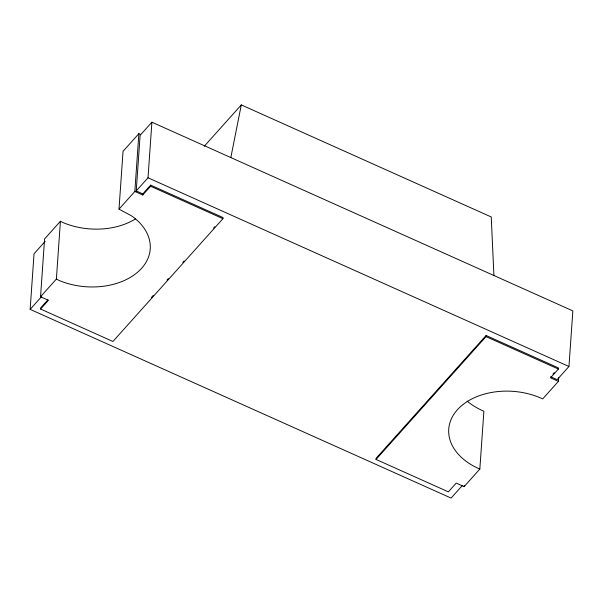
<?xml version="1.0" encoding="UTF-8"?>
<svg xmlns="http://www.w3.org/2000/svg" width="603" height="603" viewBox="0 0 603 603"><rect width="100%" height="100%" fill="white"/><g stroke="black" fill="none" stroke-linecap="round" stroke-linejoin="round"><path stroke-width="0.9" d="M462.267 485.619L451.097 498.086L30.15 309.369L34.039 253.773L45.202 241.306M140.19 134.235L138.878 133.64L134.831 191.468L142.723 195.01L142.805 193.895L150.66 185.121L223.012 217.555L222.937 218.67L112.927 341.479L40.582 309.045L48.436 300.271L40.544 296.736L44.584 238.909L60.421 221.233L63.345 222.703A61.37 42.165 4 0 0 135.645 218.791M40.582 309.045L40.657 307.937L47.908 299.834M40.544 296.736L56.373 279.061L60.421 221.233M56.373 279.061L59.298 280.531A61.37 42.165 4 0 0 138.283 271.614A61.37 42.165 4 0 0 131.575 215.882L119.002 209.143L123.042 151.315L138.878 133.64M142.805 193.895L136.225 190.947L140.115 135.343L151.903 122.19L572.85 310.899L568.961 366.496L557.172 379.656L550.599 376.709M136.225 190.947L148.014 177.787L151.903 122.19M142.723 195.01L150.584 186.237L150.66 185.121M376.023 459.426L376.099 458.31L486.108 335.502L558.453 367.936L558.378 369.051L550.524 377.817L558.416 381.36L542.7 398.907L541.381 398.312A61.37 42.165 4 0 0 457.338 409.814A61.37 42.165 4 0 0 478.526 468.493L479.837 469.081L464.122 486.629L456.23 483.086L448.376 491.86L376.023 459.426L486.026 336.617L486.108 335.502M464.122 486.629L464.204 485.513M479.837 469.081L483.885 411.254L482.566 410.666A61.37 42.165 4 0 1 467.159 401.085M558.416 381.36L558.687 377.47M230.828 157.571L241.298 104.914L491.234 216.967L493.925 275.511M119.002 209.143L134.831 191.468M30.15 309.369L41.313 296.91M204.304 146.212L241.298 104.914M151.353 297.558L153.237 295.455M167.069 280.018L168.327 278.616M182.784 262.471L184.036 261.069M213.583 228.085L214.841 226.683M553.019 374.011L554.225 372.662M148.014 177.787L568.961 366.496M150.584 186.237L222.937 218.67M486.026 336.617L558.378 369.051"/></g></svg>
